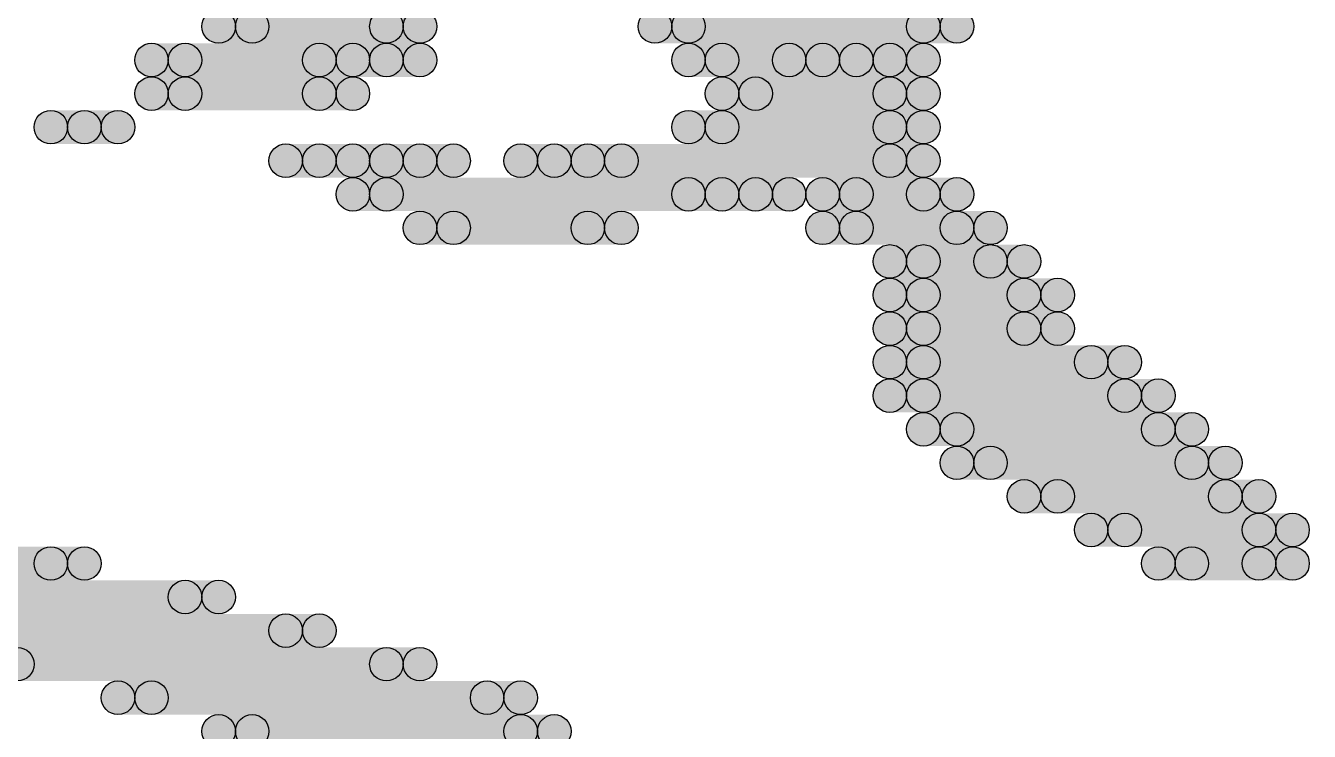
# Model space of a CAD drawing. Header units: millimetres. Extents: x 0 to 137, y 0 to 37.
# Drawn here: x 131.35 to 132.321, y 8.814 to 9.348 of the extents above; entities that cross this region are included whole.
import ezdxf

# ---------------------------------------------------------------- set-up
doc = ezdxf.new("R2010")
doc.units = ezdxf.units.MM
doc.layers.add('TopLayer', color=1, linetype='Continuous')
doc.layers.add('TopSolder', color=216, linetype='Continuous')

msp = doc.modelspace()

# ---------------------------------------------------------------- hatches: boundary and pattern name
at = {"layer": 'TopLayer'}
h = msp.add_hatch(color=1, dxfattribs=at)
edge = h.paths.add_edge_path()
edge.add_arc((131.5212, 9.3472), 0.0127, 0, 360)
for points in [[(131.5212, 9.3345), (131.5212, 9.3599), (131.6482, 9.3599), (131.6482, 9.3345)], [(131.8514, 9.3345), (131.8514, 9.3599), (132.0546, 9.3599), (132.0546, 9.3345)], [(131.4704, 9.3091), (131.4704, 9.3345), (131.5974, 9.3345), (131.5974, 9.3091)], [(131.6228, 9.3091), (131.6228, 9.3345), (131.6482, 9.3345), (131.6482, 9.3091)], [(131.8768, 9.3091), (131.8768, 9.3345), (131.953, 9.3345), (131.953, 9.3091)], [(131.9784, 9.3091), (131.9784, 9.3345), (132.0292, 9.3345), (132.0292, 9.3091)], [(131.4704, 9.2837), (131.4704, 9.3091), (131.5974, 9.3091), (131.5974, 9.2837)], [(131.9022, 9.2837), (131.9022, 9.3091), (132.0292, 9.3091), (132.0292, 9.2837)], [(131.3942, 9.2583), (131.3942, 9.2837), (131.4196, 9.2837), (131.4196, 9.2583)], [(131.8768, 9.2583), (131.8768, 9.2837), (132.0292, 9.2837), (132.0292, 9.2583)], [(131.572, 9.2329), (131.572, 9.2583), (131.6228, 9.2583), (131.6228, 9.2329)], [(131.6482, 9.2329), (131.6482, 9.2583), (131.6736, 9.2583), (131.6736, 9.2329)], [(131.7498, 9.2329), (131.7498, 9.2583), (131.7752, 9.2583), (131.7752, 9.2329)], [(131.8006, 9.2329), (131.8006, 9.2583), (132.0292, 9.2583), (132.0292, 9.2329)], [(131.6228, 9.2075), (131.6228, 9.2329), (131.8768, 9.2329), (131.8768, 9.2075)], [(131.9022, 9.2075), (131.9022, 9.2329), (131.9276, 9.2329), (131.9276, 9.2075)], [(131.9784, 9.2075), (131.9784, 9.2329), (132.0546, 9.2329), (132.0546, 9.2075)], [(131.6736, 9.1821), (131.6736, 9.2075), (131.8006, 9.2075), (131.8006, 9.1821)], [(131.9784, 9.1821), (131.9784, 9.2075), (132.08, 9.2075), (132.08, 9.1821)], [(132.0292, 9.1567), (132.0292, 9.1821), (132.1054, 9.1821), (132.1054, 9.1567)], [(132.0292, 9.1313), (132.0292, 9.1567), (132.1308, 9.1567), (132.1308, 9.1313)], [(132.0292, 9.1059), (132.0292, 9.1313), (132.1308, 9.1313), (132.1308, 9.1059)], [(132.0292, 9.0805), (132.0292, 9.1059), (132.1816, 9.1059), (132.1816, 9.0805)], [(132.0292, 9.0551), (132.0292, 9.0805), (132.207, 9.0805), (132.207, 9.0551)], [(132.0546, 9.0297), (132.0546, 9.0551), (132.2324, 9.0551), (132.2324, 9.0297)], [(132.08, 9.0043), (132.08, 9.0297), (132.2578, 9.0297), (132.2578, 9.0043)], [(132.1308, 8.9789), (132.1308, 9.0043), (132.2832, 9.0043), (132.2832, 8.9789)], [(132.1816, 8.9535), (132.1816, 8.9789), (132.3086, 8.9789), (132.3086, 8.9535)], [(130.9624, 8.9281), (130.9624, 8.9535), (131.3942, 8.9535), (131.3942, 8.9281)], [(132.2324, 8.9281), (132.2324, 8.9535), (132.3086, 8.9535), (132.3086, 8.9281)], [(131.1402, 8.9027), (131.1402, 8.9281), (131.4958, 8.9281), (131.4958, 8.9027)], [(131.2926, 8.8773), (131.2926, 8.9027), (131.572, 8.9027), (131.572, 8.8773)], [(131.3434, 8.8519), (131.3434, 8.8773), (131.6482, 8.8773), (131.6482, 8.8519)], [(131.445, 8.8265), (131.445, 8.8519), (131.7244, 8.8519), (131.7244, 8.8265)], [(131.5212, 8.8011), (131.5212, 8.8265), (131.7498, 8.8265), (131.7498, 8.8011)]]:
    msp.add_hatch(color=1, dxfattribs=at).paths.add_polyline_path(points)
h = msp.add_hatch(color=1, dxfattribs=at)
edge = h.paths.add_edge_path()
edge.add_arc((131.6482, 9.3472), 0.0127, 0, 360)
h = msp.add_hatch(color=1, dxfattribs=at)
edge = h.paths.add_edge_path()
edge.add_arc((131.8514, 9.3472), 0.0127, 0, 360)
h = msp.add_hatch(color=1, dxfattribs=at)
edge = h.paths.add_edge_path()
edge.add_arc((132.0546, 9.3472), 0.0127, 0, 360)
h = msp.add_hatch(color=1, dxfattribs=at)
edge = h.paths.add_edge_path()
edge.add_arc((131.4704, 9.3218), 0.0127, 0, 360)
h = msp.add_hatch(color=1, dxfattribs=at)
edge = h.paths.add_edge_path()
edge.add_arc((131.5974, 9.3218), 0.0127, 0, 360)
h = msp.add_hatch(color=1, dxfattribs=at)
edge = h.paths.add_edge_path()
edge.add_arc((131.6228, 9.3218), 0.0127, 0, 360)
h = msp.add_hatch(color=1, dxfattribs=at)
edge = h.paths.add_edge_path()
edge.add_arc((131.6482, 9.3218), 0.0127, 0, 360)
h = msp.add_hatch(color=1, dxfattribs=at)
edge = h.paths.add_edge_path()
edge.add_arc((131.8768, 9.3218), 0.0127, 0, 360)
h = msp.add_hatch(color=1, dxfattribs=at)
edge = h.paths.add_edge_path()
edge.add_arc((131.953, 9.3218), 0.0127, 0, 360)
h = msp.add_hatch(color=1, dxfattribs=at)
edge = h.paths.add_edge_path()
edge.add_arc((131.9784, 9.3218), 0.0127, 0, 360)
h = msp.add_hatch(color=1, dxfattribs=at)
edge = h.paths.add_edge_path()
edge.add_arc((132.0292, 9.3218), 0.0127, 0, 360)
h = msp.add_hatch(color=1, dxfattribs=at)
edge = h.paths.add_edge_path()
edge.add_arc((131.4704, 9.2964), 0.0127, 0, 360)
h = msp.add_hatch(color=1, dxfattribs=at)
edge = h.paths.add_edge_path()
edge.add_arc((131.5974, 9.2964), 0.0127, 0, 360)
h = msp.add_hatch(color=1, dxfattribs=at)
edge = h.paths.add_edge_path()
edge.add_arc((131.9022, 9.2964), 0.0127, 0, 360)
h = msp.add_hatch(color=1, dxfattribs=at)
edge = h.paths.add_edge_path()
edge.add_arc((132.0292, 9.2964), 0.0127, 0, 360)
h = msp.add_hatch(color=1, dxfattribs=at)
edge = h.paths.add_edge_path()
edge.add_arc((131.3942, 9.271), 0.0127, 0, 360)
h = msp.add_hatch(color=1, dxfattribs=at)
edge = h.paths.add_edge_path()
edge.add_arc((131.4196, 9.271), 0.0127, 0, 360)
h = msp.add_hatch(color=1, dxfattribs=at)
edge = h.paths.add_edge_path()
edge.add_arc((131.8768, 9.271), 0.0127, 0, 360)
h = msp.add_hatch(color=1, dxfattribs=at)
edge = h.paths.add_edge_path()
edge.add_arc((132.0292, 9.271), 0.0127, 0, 360)
h = msp.add_hatch(color=1, dxfattribs=at)
edge = h.paths.add_edge_path()
edge.add_arc((131.572, 9.2456), 0.0127, 0, 360)
h = msp.add_hatch(color=1, dxfattribs=at)
edge = h.paths.add_edge_path()
edge.add_arc((131.6228, 9.2456), 0.0127, 0, 360)
h = msp.add_hatch(color=1, dxfattribs=at)
edge = h.paths.add_edge_path()
edge.add_arc((131.6482, 9.2456), 0.0127, 0, 360)
h = msp.add_hatch(color=1, dxfattribs=at)
edge = h.paths.add_edge_path()
edge.add_arc((131.6736, 9.2456), 0.0127, 0, 360)
h = msp.add_hatch(color=1, dxfattribs=at)
edge = h.paths.add_edge_path()
edge.add_arc((131.7498, 9.2456), 0.0127, 0, 360)
h = msp.add_hatch(color=1, dxfattribs=at)
edge = h.paths.add_edge_path()
edge.add_arc((131.7752, 9.2456), 0.0127, 0, 360)
h = msp.add_hatch(color=1, dxfattribs=at)
edge = h.paths.add_edge_path()
edge.add_arc((131.8006, 9.2456), 0.0127, 0, 360)
h = msp.add_hatch(color=1, dxfattribs=at)
edge = h.paths.add_edge_path()
edge.add_arc((132.0292, 9.2456), 0.0127, 0, 360)
h = msp.add_hatch(color=1, dxfattribs=at)
edge = h.paths.add_edge_path()
edge.add_arc((131.6228, 9.2202), 0.0127, 0, 360)
h = msp.add_hatch(color=1, dxfattribs=at)
edge = h.paths.add_edge_path()
edge.add_arc((131.8768, 9.2202), 0.0127, 0, 360)
h = msp.add_hatch(color=1, dxfattribs=at)
edge = h.paths.add_edge_path()
edge.add_arc((131.9022, 9.2202), 0.0127, 0, 360)
h = msp.add_hatch(color=1, dxfattribs=at)
edge = h.paths.add_edge_path()
edge.add_arc((131.9276, 9.2202), 0.0127, 0, 360)
h = msp.add_hatch(color=1, dxfattribs=at)
edge = h.paths.add_edge_path()
edge.add_arc((131.9784, 9.2202), 0.0127, 0, 360)
h = msp.add_hatch(color=1, dxfattribs=at)
edge = h.paths.add_edge_path()
edge.add_arc((132.0546, 9.2202), 0.0127, 0, 360)
h = msp.add_hatch(color=1, dxfattribs=at)
edge = h.paths.add_edge_path()
edge.add_arc((131.6736, 9.1948), 0.0127, 0, 360)
h = msp.add_hatch(color=1, dxfattribs=at)
edge = h.paths.add_edge_path()
edge.add_arc((131.8006, 9.1948), 0.0127, 0, 360)
h = msp.add_hatch(color=1, dxfattribs=at)
edge = h.paths.add_edge_path()
edge.add_arc((131.9784, 9.1948), 0.0127, 0, 360)
h = msp.add_hatch(color=1, dxfattribs=at)
edge = h.paths.add_edge_path()
edge.add_arc((132.08, 9.1948), 0.0127, 0, 360)
h = msp.add_hatch(color=1, dxfattribs=at)
edge = h.paths.add_edge_path()
edge.add_arc((132.0292, 9.1694), 0.0127, 0, 360)
h = msp.add_hatch(color=1, dxfattribs=at)
edge = h.paths.add_edge_path()
edge.add_arc((132.1054, 9.1694), 0.0127, 0, 360)
h = msp.add_hatch(color=1, dxfattribs=at)
edge = h.paths.add_edge_path()
edge.add_arc((132.0292, 9.144), 0.0127, 0, 360)
h = msp.add_hatch(color=1, dxfattribs=at)
edge = h.paths.add_edge_path()
edge.add_arc((132.1308, 9.144), 0.0127, 0, 360)
h = msp.add_hatch(color=1, dxfattribs=at)
edge = h.paths.add_edge_path()
edge.add_arc((132.0292, 9.1186), 0.0127, 0, 360)
h = msp.add_hatch(color=1, dxfattribs=at)
edge = h.paths.add_edge_path()
edge.add_arc((132.1308, 9.1186), 0.0127, 0, 360)
h = msp.add_hatch(color=1, dxfattribs=at)
edge = h.paths.add_edge_path()
edge.add_arc((132.0292, 9.0932), 0.0127, 0, 360)
h = msp.add_hatch(color=1, dxfattribs=at)
edge = h.paths.add_edge_path()
edge.add_arc((132.1816, 9.0932), 0.0127, 0, 360)
h = msp.add_hatch(color=1, dxfattribs=at)
edge = h.paths.add_edge_path()
edge.add_arc((132.0292, 9.0678), 0.0127, 0, 360)
h = msp.add_hatch(color=1, dxfattribs=at)
edge = h.paths.add_edge_path()
edge.add_arc((132.207, 9.0678), 0.0127, 0, 360)
h = msp.add_hatch(color=1, dxfattribs=at)
edge = h.paths.add_edge_path()
edge.add_arc((132.0546, 9.0424), 0.0127, 0, 360)
h = msp.add_hatch(color=1, dxfattribs=at)
edge = h.paths.add_edge_path()
edge.add_arc((132.2324, 9.0424), 0.0127, 0, 360)
h = msp.add_hatch(color=1, dxfattribs=at)
edge = h.paths.add_edge_path()
edge.add_arc((132.08, 9.017), 0.0127, 0, 360)
h = msp.add_hatch(color=1, dxfattribs=at)
edge = h.paths.add_edge_path()
edge.add_arc((132.2578, 9.017), 0.0127, 0, 360)
h = msp.add_hatch(color=1, dxfattribs=at)
edge = h.paths.add_edge_path()
edge.add_arc((132.1308, 8.9916), 0.0127, 0, 360)
h = msp.add_hatch(color=1, dxfattribs=at)
edge = h.paths.add_edge_path()
edge.add_arc((132.2832, 8.9916), 0.0127, 0, 360)
h = msp.add_hatch(color=1, dxfattribs=at)
edge = h.paths.add_edge_path()
edge.add_arc((132.1816, 8.9662), 0.0127, 0, 360)
h = msp.add_hatch(color=1, dxfattribs=at)
edge = h.paths.add_edge_path()
edge.add_arc((132.3086, 8.9662), 0.0127, 0, 360)
h = msp.add_hatch(color=1, dxfattribs=at)
edge = h.paths.add_edge_path()
edge.add_arc((131.3942, 8.9408), 0.0127, 0, 360)
h = msp.add_hatch(color=1, dxfattribs=at)
edge = h.paths.add_edge_path()
edge.add_arc((132.2324, 8.9408), 0.0127, 0, 360)
h = msp.add_hatch(color=1, dxfattribs=at)
edge = h.paths.add_edge_path()
edge.add_arc((132.3086, 8.9408), 0.0127, 0, 360)
h = msp.add_hatch(color=1, dxfattribs=at)
edge = h.paths.add_edge_path()
edge.add_arc((131.4958, 8.9154), 0.0127, 0, 360)
h = msp.add_hatch(color=1, dxfattribs=at)
edge = h.paths.add_edge_path()
edge.add_arc((131.572, 8.89), 0.0127, 0, 360)
h = msp.add_hatch(color=1, dxfattribs=at)
edge = h.paths.add_edge_path()
edge.add_arc((131.3434, 8.8646), 0.0127, 0, 360)
h = msp.add_hatch(color=1, dxfattribs=at)
edge = h.paths.add_edge_path()
edge.add_arc((131.6482, 8.8646), 0.0127, 0, 360)
h = msp.add_hatch(color=1, dxfattribs=at)
edge = h.paths.add_edge_path()
edge.add_arc((131.445, 8.8392), 0.0127, 0, 360)
h = msp.add_hatch(color=1, dxfattribs=at)
edge = h.paths.add_edge_path()
edge.add_arc((131.7244, 8.8392), 0.0127, 0, 360)
h = msp.add_hatch(color=1, dxfattribs=at)
edge = h.paths.add_edge_path()
edge.add_arc((131.5212, 8.8138), 0.0127, 0, 360)
h = msp.add_hatch(color=1, dxfattribs=at)
edge = h.paths.add_edge_path()
edge.add_arc((131.7498, 8.8138), 0.0127, 0, 360)
at = {"layer": 'TopSolder'}
h = msp.add_hatch(color=216, dxfattribs=at)
edge = h.paths.add_edge_path()
edge.add_arc((131.4958, 9.3472), 0.0127, 0, 360)
for points in [[(131.4958, 9.3345), (131.4958, 9.3599), (131.6228, 9.3599), (131.6228, 9.3345)], [(131.826, 9.3345), (131.826, 9.3599), (132.0292, 9.3599), (132.0292, 9.3345)], [(131.445, 9.3091), (131.445, 9.3345), (131.572, 9.3345), (131.572, 9.3091)], [(131.5974, 9.3091), (131.5974, 9.3345), (131.6228, 9.3345), (131.6228, 9.3091)], [(131.8514, 9.3091), (131.8514, 9.3345), (131.9276, 9.3345), (131.9276, 9.3091)], [(131.953, 9.3091), (131.953, 9.3345), (132.0038, 9.3345), (132.0038, 9.3091)], [(131.445, 9.2837), (131.445, 9.3091), (131.572, 9.3091), (131.572, 9.2837)], [(131.8768, 9.2837), (131.8768, 9.3091), (132.0038, 9.3091), (132.0038, 9.2837)], [(131.3688, 9.2583), (131.3688, 9.2837), (131.3942, 9.2837), (131.3942, 9.2583)], [(131.8514, 9.2583), (131.8514, 9.2837), (132.0038, 9.2837), (132.0038, 9.2583)], [(131.5466, 9.2329), (131.5466, 9.2583), (131.5974, 9.2583), (131.5974, 9.2329)], [(131.6228, 9.2329), (131.6228, 9.2583), (131.6482, 9.2583), (131.6482, 9.2329)], [(131.7244, 9.2329), (131.7244, 9.2583), (131.7498, 9.2583), (131.7498, 9.2329)], [(131.7752, 9.2329), (131.7752, 9.2583), (132.0038, 9.2583), (132.0038, 9.2329)], [(131.5974, 9.2075), (131.5974, 9.2329), (131.8514, 9.2329), (131.8514, 9.2075)], [(131.8768, 9.2075), (131.8768, 9.2329), (131.9022, 9.2329), (131.9022, 9.2075)], [(131.953, 9.2075), (131.953, 9.2329), (132.0292, 9.2329), (132.0292, 9.2075)], [(131.6482, 9.1821), (131.6482, 9.2075), (131.7752, 9.2075), (131.7752, 9.1821)], [(131.953, 9.1821), (131.953, 9.2075), (132.0546, 9.2075), (132.0546, 9.1821)], [(132.0038, 9.1567), (132.0038, 9.1821), (132.08, 9.1821), (132.08, 9.1567)], [(132.0038, 9.1313), (132.0038, 9.1567), (132.1054, 9.1567), (132.1054, 9.1313)], [(132.0038, 9.1059), (132.0038, 9.1313), (132.1054, 9.1313), (132.1054, 9.1059)], [(132.0038, 9.0805), (132.0038, 9.1059), (132.1562, 9.1059), (132.1562, 9.0805)], [(132.0038, 9.0551), (132.0038, 9.0805), (132.1816, 9.0805), (132.1816, 9.0551)], [(132.0292, 9.0297), (132.0292, 9.0551), (132.207, 9.0551), (132.207, 9.0297)], [(132.0546, 9.0043), (132.0546, 9.0297), (132.2324, 9.0297), (132.2324, 9.0043)], [(132.1054, 8.9789), (132.1054, 9.0043), (132.2578, 9.0043), (132.2578, 8.9789)], [(132.1562, 8.9535), (132.1562, 8.9789), (132.2832, 8.9789), (132.2832, 8.9535)], [(130.937, 8.9281), (130.937, 8.9535), (131.3688, 8.9535), (131.3688, 8.9281)], [(132.207, 8.9281), (132.207, 8.9535), (132.2832, 8.9535), (132.2832, 8.9281)], [(131.1148, 8.9027), (131.1148, 8.9281), (131.4704, 8.9281), (131.4704, 8.9027)], [(131.2672, 8.8773), (131.2672, 8.9027), (131.5466, 8.9027), (131.5466, 8.8773)], [(131.318, 8.8519), (131.318, 8.8773), (131.6228, 8.8773), (131.6228, 8.8519)], [(131.4196, 8.8265), (131.4196, 8.8519), (131.699, 8.8519), (131.699, 8.8265)], [(131.4958, 8.8011), (131.4958, 8.8265), (131.7244, 8.8265), (131.7244, 8.8011)]]:
    msp.add_hatch(color=216, dxfattribs=at).paths.add_polyline_path(points)
h = msp.add_hatch(color=216, dxfattribs=at)
edge = h.paths.add_edge_path()
edge.add_arc((131.6228, 9.3472), 0.0127, 0, 360)
h = msp.add_hatch(color=216, dxfattribs=at)
edge = h.paths.add_edge_path()
edge.add_arc((131.826, 9.3472), 0.0127, 0, 360)
h = msp.add_hatch(color=216, dxfattribs=at)
edge = h.paths.add_edge_path()
edge.add_arc((132.0292, 9.3472), 0.0127, 0, 360)
h = msp.add_hatch(color=216, dxfattribs=at)
edge = h.paths.add_edge_path()
edge.add_arc((131.445, 9.3218), 0.0127, 0, 360)
h = msp.add_hatch(color=216, dxfattribs=at)
edge = h.paths.add_edge_path()
edge.add_arc((131.572, 9.3218), 0.0127, 0, 360)
h = msp.add_hatch(color=216, dxfattribs=at)
edge = h.paths.add_edge_path()
edge.add_arc((131.5974, 9.3218), 0.0127, 0, 360)
h = msp.add_hatch(color=216, dxfattribs=at)
edge = h.paths.add_edge_path()
edge.add_arc((131.6228, 9.3218), 0.0127, 0, 360)
h = msp.add_hatch(color=216, dxfattribs=at)
edge = h.paths.add_edge_path()
edge.add_arc((131.8514, 9.3218), 0.0127, 0, 360)
h = msp.add_hatch(color=216, dxfattribs=at)
edge = h.paths.add_edge_path()
edge.add_arc((131.9276, 9.3218), 0.0127, 0, 360)
h = msp.add_hatch(color=216, dxfattribs=at)
edge = h.paths.add_edge_path()
edge.add_arc((131.953, 9.3218), 0.0127, 0, 360)
h = msp.add_hatch(color=216, dxfattribs=at)
edge = h.paths.add_edge_path()
edge.add_arc((132.0038, 9.3218), 0.0127, 0, 360)
h = msp.add_hatch(color=216, dxfattribs=at)
edge = h.paths.add_edge_path()
edge.add_arc((131.445, 9.2964), 0.0127, 0, 360)
h = msp.add_hatch(color=216, dxfattribs=at)
edge = h.paths.add_edge_path()
edge.add_arc((131.572, 9.2964), 0.0127, 0, 360)
h = msp.add_hatch(color=216, dxfattribs=at)
edge = h.paths.add_edge_path()
edge.add_arc((131.8768, 9.2964), 0.0127, 0, 360)
h = msp.add_hatch(color=216, dxfattribs=at)
edge = h.paths.add_edge_path()
edge.add_arc((132.0038, 9.2964), 0.0127, 0, 360)
h = msp.add_hatch(color=216, dxfattribs=at)
edge = h.paths.add_edge_path()
edge.add_arc((131.3688, 9.271), 0.0127, 0, 360)
h = msp.add_hatch(color=216, dxfattribs=at)
edge = h.paths.add_edge_path()
edge.add_arc((131.3942, 9.271), 0.0127, 0, 360)
h = msp.add_hatch(color=216, dxfattribs=at)
edge = h.paths.add_edge_path()
edge.add_arc((131.8514, 9.271), 0.0127, 0, 360)
h = msp.add_hatch(color=216, dxfattribs=at)
edge = h.paths.add_edge_path()
edge.add_arc((132.0038, 9.271), 0.0127, 0, 360)
h = msp.add_hatch(color=216, dxfattribs=at)
edge = h.paths.add_edge_path()
edge.add_arc((131.5466, 9.2456), 0.0127, 0, 360)
h = msp.add_hatch(color=216, dxfattribs=at)
edge = h.paths.add_edge_path()
edge.add_arc((131.5974, 9.2456), 0.0127, 0, 360)
h = msp.add_hatch(color=216, dxfattribs=at)
edge = h.paths.add_edge_path()
edge.add_arc((131.6228, 9.2456), 0.0127, 0, 360)
h = msp.add_hatch(color=216, dxfattribs=at)
edge = h.paths.add_edge_path()
edge.add_arc((131.6482, 9.2456), 0.0127, 0, 360)
h = msp.add_hatch(color=216, dxfattribs=at)
edge = h.paths.add_edge_path()
edge.add_arc((131.7244, 9.2456), 0.0127, 0, 360)
h = msp.add_hatch(color=216, dxfattribs=at)
edge = h.paths.add_edge_path()
edge.add_arc((131.7498, 9.2456), 0.0127, 0, 360)
h = msp.add_hatch(color=216, dxfattribs=at)
edge = h.paths.add_edge_path()
edge.add_arc((131.7752, 9.2456), 0.0127, 0, 360)
h = msp.add_hatch(color=216, dxfattribs=at)
edge = h.paths.add_edge_path()
edge.add_arc((132.0038, 9.2456), 0.0127, 0, 360)
h = msp.add_hatch(color=216, dxfattribs=at)
edge = h.paths.add_edge_path()
edge.add_arc((131.5974, 9.2202), 0.0127, 0, 360)
h = msp.add_hatch(color=216, dxfattribs=at)
edge = h.paths.add_edge_path()
edge.add_arc((131.8514, 9.2202), 0.0127, 0, 360)
h = msp.add_hatch(color=216, dxfattribs=at)
edge = h.paths.add_edge_path()
edge.add_arc((131.8768, 9.2202), 0.0127, 0, 360)
h = msp.add_hatch(color=216, dxfattribs=at)
edge = h.paths.add_edge_path()
edge.add_arc((131.9022, 9.2202), 0.0127, 0, 360)
h = msp.add_hatch(color=216, dxfattribs=at)
edge = h.paths.add_edge_path()
edge.add_arc((131.953, 9.2202), 0.0127, 0, 360)
h = msp.add_hatch(color=216, dxfattribs=at)
edge = h.paths.add_edge_path()
edge.add_arc((132.0292, 9.2202), 0.0127, 0, 360)
h = msp.add_hatch(color=216, dxfattribs=at)
edge = h.paths.add_edge_path()
edge.add_arc((131.6482, 9.1948), 0.0127, 0, 360)
h = msp.add_hatch(color=216, dxfattribs=at)
edge = h.paths.add_edge_path()
edge.add_arc((131.7752, 9.1948), 0.0127, 0, 360)
h = msp.add_hatch(color=216, dxfattribs=at)
edge = h.paths.add_edge_path()
edge.add_arc((131.953, 9.1948), 0.0127, 0, 360)
h = msp.add_hatch(color=216, dxfattribs=at)
edge = h.paths.add_edge_path()
edge.add_arc((132.0546, 9.1948), 0.0127, 0, 360)
h = msp.add_hatch(color=216, dxfattribs=at)
edge = h.paths.add_edge_path()
edge.add_arc((132.0038, 9.1694), 0.0127, 0, 360)
h = msp.add_hatch(color=216, dxfattribs=at)
edge = h.paths.add_edge_path()
edge.add_arc((132.08, 9.1694), 0.0127, 0, 360)
h = msp.add_hatch(color=216, dxfattribs=at)
edge = h.paths.add_edge_path()
edge.add_arc((132.0038, 9.144), 0.0127, 0, 360)
h = msp.add_hatch(color=216, dxfattribs=at)
edge = h.paths.add_edge_path()
edge.add_arc((132.1054, 9.144), 0.0127, 0, 360)
h = msp.add_hatch(color=216, dxfattribs=at)
edge = h.paths.add_edge_path()
edge.add_arc((132.0038, 9.1186), 0.0127, 0, 360)
h = msp.add_hatch(color=216, dxfattribs=at)
edge = h.paths.add_edge_path()
edge.add_arc((132.1054, 9.1186), 0.0127, 0, 360)
h = msp.add_hatch(color=216, dxfattribs=at)
edge = h.paths.add_edge_path()
edge.add_arc((132.0038, 9.0932), 0.0127, 0, 360)
h = msp.add_hatch(color=216, dxfattribs=at)
edge = h.paths.add_edge_path()
edge.add_arc((132.1562, 9.0932), 0.0127, 0, 360)
h = msp.add_hatch(color=216, dxfattribs=at)
edge = h.paths.add_edge_path()
edge.add_arc((132.0038, 9.0678), 0.0127, 0, 360)
h = msp.add_hatch(color=216, dxfattribs=at)
edge = h.paths.add_edge_path()
edge.add_arc((132.1816, 9.0678), 0.0127, 0, 360)
h = msp.add_hatch(color=216, dxfattribs=at)
edge = h.paths.add_edge_path()
edge.add_arc((132.0292, 9.0424), 0.0127, 0, 360)
h = msp.add_hatch(color=216, dxfattribs=at)
edge = h.paths.add_edge_path()
edge.add_arc((132.207, 9.0424), 0.0127, 0, 360)
h = msp.add_hatch(color=216, dxfattribs=at)
edge = h.paths.add_edge_path()
edge.add_arc((132.0546, 9.017), 0.0127, 0, 360)
h = msp.add_hatch(color=216, dxfattribs=at)
edge = h.paths.add_edge_path()
edge.add_arc((132.2324, 9.017), 0.0127, 0, 360)
h = msp.add_hatch(color=216, dxfattribs=at)
edge = h.paths.add_edge_path()
edge.add_arc((132.1054, 8.9916), 0.0127, 0, 360)
h = msp.add_hatch(color=216, dxfattribs=at)
edge = h.paths.add_edge_path()
edge.add_arc((132.2578, 8.9916), 0.0127, 0, 360)
h = msp.add_hatch(color=216, dxfattribs=at)
edge = h.paths.add_edge_path()
edge.add_arc((132.1562, 8.9662), 0.0127, 0, 360)
h = msp.add_hatch(color=216, dxfattribs=at)
edge = h.paths.add_edge_path()
edge.add_arc((132.2832, 8.9662), 0.0127, 0, 360)
h = msp.add_hatch(color=216, dxfattribs=at)
edge = h.paths.add_edge_path()
edge.add_arc((131.3688, 8.9408), 0.0127, 0, 360)
h = msp.add_hatch(color=216, dxfattribs=at)
edge = h.paths.add_edge_path()
edge.add_arc((132.207, 8.9408), 0.0127, 0, 360)
h = msp.add_hatch(color=216, dxfattribs=at)
edge = h.paths.add_edge_path()
edge.add_arc((132.2832, 8.9408), 0.0127, 0, 360)
h = msp.add_hatch(color=216, dxfattribs=at)
edge = h.paths.add_edge_path()
edge.add_arc((131.4704, 8.9154), 0.0127, 0, 360)
h = msp.add_hatch(color=216, dxfattribs=at)
edge = h.paths.add_edge_path()
edge.add_arc((131.5466, 8.89), 0.0127, 0, 360)
h = msp.add_hatch(color=216, dxfattribs=at)
edge = h.paths.add_edge_path()
edge.add_arc((131.6228, 8.8646), 0.0127, 0, 360)
h = msp.add_hatch(color=216, dxfattribs=at)
edge = h.paths.add_edge_path()
edge.add_arc((131.4196, 8.8392), 0.0127, 0, 360)
h = msp.add_hatch(color=216, dxfattribs=at)
edge = h.paths.add_edge_path()
edge.add_arc((131.699, 8.8392), 0.0127, 0, 360)
h = msp.add_hatch(color=216, dxfattribs=at)
edge = h.paths.add_edge_path()
edge.add_arc((131.4958, 8.8138), 0.0127, 0, 360)
h = msp.add_hatch(color=216, dxfattribs=at)
edge = h.paths.add_edge_path()
edge.add_arc((131.7244, 8.8138), 0.0127, 0, 360)

# ---------------------------------------------------------------- linework, layer by layer
at = {"layer": 'TopLayer'}
for centre in [(131.5212, 9.3472), (131.6482, 9.3472), (131.8514, 9.3472), (132.0546, 9.3472), (131.4704, 9.3218), (131.5974, 9.3218), (131.6228, 9.3218), (131.6482, 9.3218), (131.8768, 9.3218), (131.953, 9.3218), (131.9784, 9.3218), (132.0292, 9.3218), (131.4704, 9.2964), (131.5974, 9.2964), (131.9022, 9.2964), (132.0292, 9.2964), (131.3942, 9.271), (131.4196, 9.271), (131.8768, 9.271), (132.0292, 9.271), (131.572, 9.2456), (131.6228, 9.2456), (131.6482, 9.2456), (131.6736, 9.2456), (131.7498, 9.2456), (131.7752, 9.2456), (131.8006, 9.2456), (132.0292, 9.2456), (131.6228, 9.2202), (131.8768, 9.2202), (131.9022, 9.2202), (131.9276, 9.2202), (131.9784, 9.2202), (132.0546, 9.2202), (131.6736, 9.1948), (131.8006, 9.1948), (131.9784, 9.1948), (132.08, 9.1948), (132.0292, 9.1694), (132.1054, 9.1694), (132.0292, 9.144), (132.1308, 9.144), (132.0292, 9.1186), (132.1308, 9.1186), (132.0292, 9.0932), (132.1816, 9.0932), (132.0292, 9.0678), (132.207, 9.0678), (132.0546, 9.0424), (132.2324, 9.0424), (132.08, 9.017), (132.2578, 9.017), (132.1308, 8.9916), (132.2832, 8.9916), (132.1816, 8.9662), (132.3086, 8.9662), (131.3942, 8.9408), (132.2324, 8.9408), (132.3086, 8.9408), (131.4958, 8.9154), (131.572, 8.89), (131.3434, 8.8646), (131.6482, 8.8646), (131.445, 8.8392), (131.7244, 8.8392), (131.5212, 8.8138), (131.7498, 8.8138)]:
    msp.add_circle(centre, 0.0127, dxfattribs=at)
at = {"layer": 'TopSolder'}
for centre in [(131.4958, 9.3472), (131.6228, 9.3472), (131.826, 9.3472), (132.0292, 9.3472), (131.445, 9.3218), (131.572, 9.3218), (131.5974, 9.3218), (131.6228, 9.3218), (131.8514, 9.3218), (131.9276, 9.3218), (131.953, 9.3218), (132.0038, 9.3218), (131.445, 9.2964), (131.572, 9.2964), (131.8768, 9.2964), (132.0038, 9.2964), (131.3688, 9.271), (131.3942, 9.271), (131.8514, 9.271), (132.0038, 9.271), (131.5466, 9.2456), (131.5974, 9.2456), (131.6228, 9.2456), (131.6482, 9.2456), (131.7244, 9.2456), (131.7498, 9.2456), (131.7752, 9.2456), (132.0038, 9.2456), (131.5974, 9.2202), (131.8514, 9.2202), (131.8768, 9.2202), (131.9022, 9.2202), (131.953, 9.2202), (132.0292, 9.2202), (131.6482, 9.1948), (131.7752, 9.1948), (131.953, 9.1948), (132.0546, 9.1948), (132.0038, 9.1694), (132.08, 9.1694), (132.0038, 9.144), (132.1054, 9.144), (132.0038, 9.1186), (132.1054, 9.1186), (132.0038, 9.0932), (132.1562, 9.0932), (132.0038, 9.0678), (132.1816, 9.0678), (132.0292, 9.0424), (132.207, 9.0424), (132.0546, 9.017), (132.2324, 9.017), (132.1054, 8.9916), (132.2578, 8.9916), (132.1562, 8.9662), (132.2832, 8.9662), (131.3688, 8.9408), (132.207, 8.9408), (132.2832, 8.9408), (131.4704, 8.9154), (131.5466, 8.89), (131.6228, 8.8646), (131.4196, 8.8392), (131.699, 8.8392), (131.4958, 8.8138), (131.7244, 8.8138)]:
    msp.add_circle(centre, 0.0127, dxfattribs=at)

doc.saveas('drawing.dxf')
